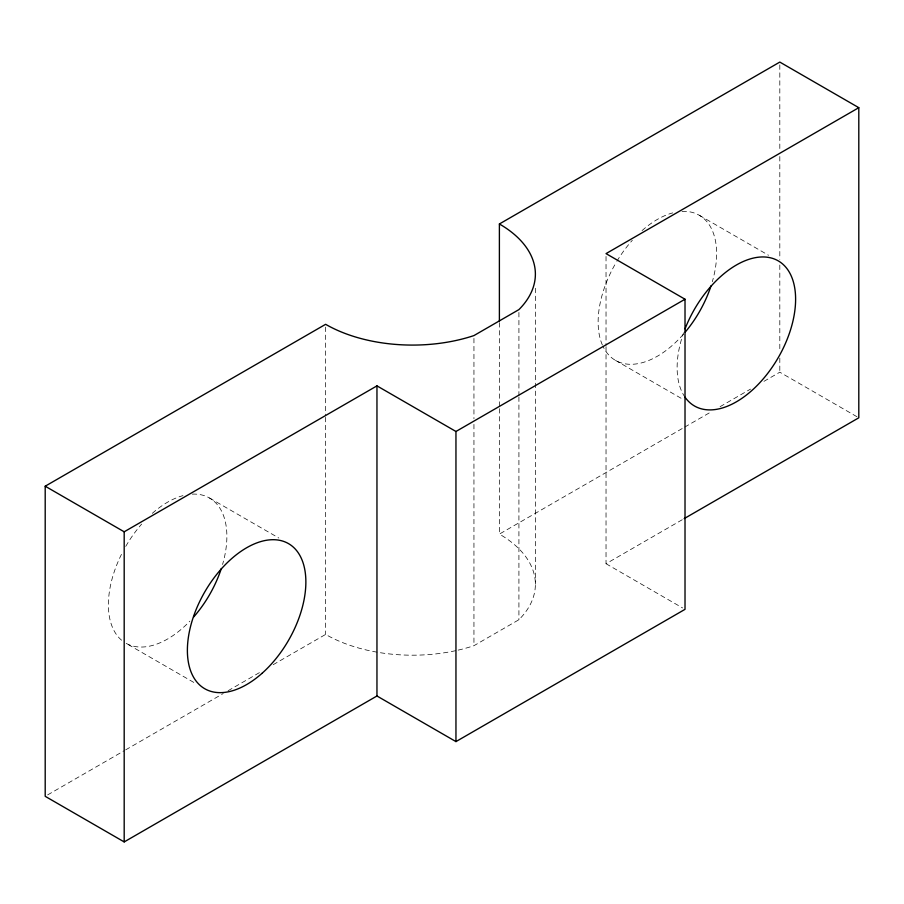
<?xml version="1.0" encoding="UTF-8"?>
<svg xmlns="http://www.w3.org/2000/svg" width="904" height="904" viewBox="0 0 904 904"><rect width="100%" height="100%" fill="white"/><g stroke="black" fill="none" stroke-linecap="round" stroke-linejoin="round"><path stroke-width="0.68" stroke-dasharray="4.52 3.39" d="M47.641 794.91L124.447 750.569M125.667 749.857L223.198 693.549M228.079 690.735L260.996 671.728M273.189 664.689L325.621 634.416A122.876 70.941 0 0 0 456.802 650.428M458.17 650.123A122.876 70.941 0 0 0 473.945 645.693L518.919 619.726A122.876 70.941 0 0 0 499.392 534.094L683.492 427.807M684.712 427.095L711.538 411.614M720.07 406.687L750.546 389.093M763.959 381.341L779.813 372.199L858.8 417.795M606.03 346.65L606.03 563.734L684.181 518.613M699.267 215.265L768.536 255.256M615.488 360.38L683.537 399.67M606.03 563.734L682.588 607.94M209.525 498.014L278.794 538.004M193.795 682.418L125.746 643.128A83.778 48.375 -60 0 0 189.829 621.184M779.813 64.896L779.813 150.889M779.813 156.528L779.813 259.425M779.813 265.064L779.813 349.645M779.813 358.097L779.813 372.199M606.03 256.442L606.03 345.238M535.383 288.24L535.383 584.255M518.919 312.434L518.919 395.602M518.919 397.003L518.919 619.726M499.392 322.649L499.392 407.229M499.392 408.631L499.392 534.094M473.945 338.401L473.945 418.744M473.945 424.383L473.945 645.693M325.621 327.124L325.621 415.93M325.621 417.343L325.621 634.416M192.258 494.138A83.778 48.375 -60 0 1 222.565 564.48M121.599 640.213A83.778 48.375 -60 0 1 121.848 553.598M125.746 546.389A83.778 48.375 -60 0 1 141.645 524.094M152.301 513.348A83.778 48.375 -60 0 1 182.97 495.641M685.062 397.251A83.778 48.375 -60 0 1 683.582 332.83M682 211.389A83.778 48.375 -60 0 1 712.307 281.732M683.356 334.299A83.778 48.375 -60 0 1 602.911 346.198M602.369 345A83.778 48.375 -60 0 1 615.488 263.64M616.867 261.29A83.778 48.375 -60 0 1 632.325 240.294M642.043 230.599A83.778 48.375 -60 0 1 672.712 212.892"/><path stroke-width="1.36" d="M858.8 107.678L606.03 253.617L685.017 299.224L685.017 609.341L455.955 741.596L376.957 695.99L124.187 841.918L45.2 796.322L45.2 486.205L325.621 324.31A122.876 70.941 0 0 0 473.945 335.576L518.919 309.609A122.876 70.941 0 0 0 499.392 223.977L779.813 62.082L858.8 107.678L858.8 417.795L684.181 518.613M45.2 486.205L124.187 531.801L376.957 385.872L455.955 431.479L685.017 299.224M499.392 223.977L499.392 321.236M455.955 431.479L455.955 741.596M376.957 385.872L376.957 695.99M124.187 531.801L124.187 841.918M221.322 568.503A83.778 48.375 -60 0 1 193.614 617.048M685.062 328.841A83.778 48.375 -60 0 1 774.445 259.041A83.778 48.375 -60 0 1 774.445 363.849A83.778 48.375 -60 0 1 685.062 397.251M711.064 285.754A83.778 48.375 -60 0 1 685.198 332.152M261.957 673.401A83.778 48.375 -60 0 0 288.512 543.62A83.778 48.375 -60 0 0 189.399 631.512A83.778 48.375 -60 0 0 261.957 673.401"/></g></svg>
